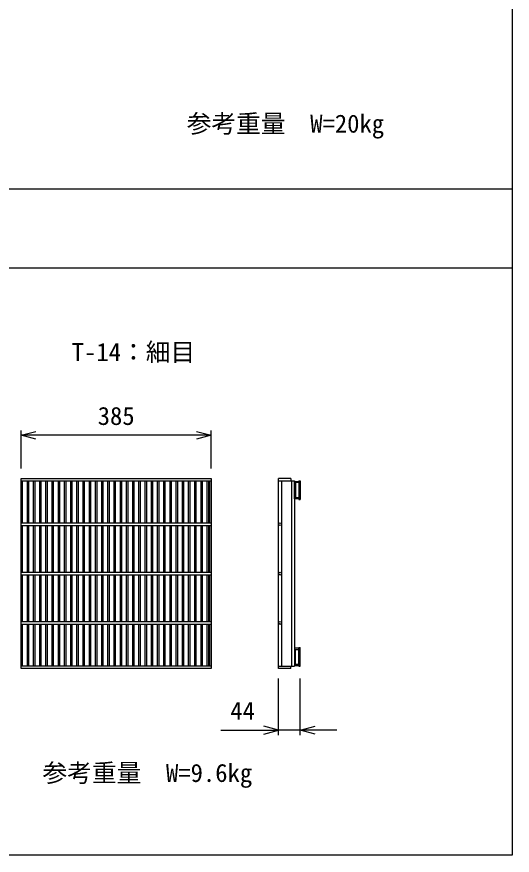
# Model space of a CAD drawing. Units: millimetres, scale not verified. Extents: x 12 to 21012, y 0 to 14850.
# Drawn here: x 7359 to 8362, y 6073 to 7771 of the extents above; entities that cross this region are included whole.
import ezdxf
from ezdxf.enums import TextEntityAlignment as Align

# ---------------------------------------------------------------- set-up
doc = ezdxf.new("R2010")
doc.units = ezdxf.units.MM
doc.header["$LTSCALE"] = 25
for name, color, linetype, lineweight in [('DIM', 7, 'Continuous', 25), ('HATCH', 6, 'Continuous', 25), ('TXT', 7, 'Continuous', 25)]:
    doc.layers.add(name, color=color, linetype=linetype, lineweight=lineweight)
doc.styles.add('ＭＳ ゴシック', font='')
doc.styles.get('ＭＳ ゴシック').set_extended_font_data('MS Gothic')

msp = doc.modelspace()

# ---------------------------------------------------------------- linework, layer by layer
at = {"layer": 'DIM'}
for p, q in [((7368.14, 6855.76), (7368.14, 6933.26)), ((7368.14, 6923.26), (7398.14, 6931.3)), ((7723.14, 6931.3), (7753.14, 6923.26)), ((7753.14, 6855.76), (7753.14, 6933.26)), ((7753.14, 6923.26), (7368.14, 6923.26)), ((7398.14, 6915.22), (7368.14, 6923.26)), ((7753.14, 6923.26), (7723.14, 6915.22)), ((7889.46, 6316.04), (7889.46, 6430.76)), ((7933.46, 6316.04), (7933.46, 6430.76)), ((7772.2, 6326.04), (7889.46, 6326.04)), ((7889.46, 6326.04), (7859.46, 6334.08)), ((7859.46, 6318), (7889.46, 6326.04)), ((7933.46, 6326.04), (7889.46, 6326.04)), ((7933.46, 6326.04), (7963.46, 6334.08)), ((8007.42, 6326.04), (7933.46, 6326.04)), ((7963.46, 6318), (7933.46, 6326.04))]:
    msp.add_line(p, q, dxfattribs=at)
at = {"layer": 'HATCH'}
for p, q in [((7368.14, 6835.76), (7753.14, 6835.76)), ((7368.14, 6450.76), (7368.14, 6835.76)), ((7368.14, 6831.26), (7753.14, 6831.26)), ((7371.14, 6745.76), (7371.14, 6831.26)), ((7380.7, 6745.76), (7380.7, 6831.26)), ((7383.7, 6745.76), (7383.7, 6831.26)), ((7393.26, 6745.76), (7393.26, 6831.26)), ((7396.26, 6745.76), (7396.26, 6831.26)), ((7405.82, 6745.76), (7405.82, 6831.26)), ((7408.82, 6745.76), (7408.82, 6831.26)), ((7418.38, 6745.76), (7418.38, 6831.26)), ((7421.38, 6745.76), (7421.38, 6831.26)), ((7430.94, 6745.76), (7430.94, 6831.26)), ((7433.94, 6745.76), (7433.94, 6831.26)), ((7443.5, 6745.76), (7443.5, 6831.26)), ((7446.5, 6745.76), (7446.5, 6831.26)), ((7456.06, 6745.76), (7456.06, 6831.26)), ((7459.06, 6745.76), (7459.06, 6831.26)), ((7468.62, 6745.76), (7468.62, 6831.26)), ((7471.62, 6745.76), (7471.62, 6831.26)), ((7481.18, 6745.76), (7481.18, 6831.26)), ((7484.18, 6745.76), (7484.18, 6831.26)), ((7493.74, 6745.76), (7493.74, 6831.26)), ((7496.74, 6745.76), (7496.74, 6831.26)), ((7506.3, 6745.76), (7506.3, 6831.26)), ((7509.3, 6745.76), (7509.3, 6831.26)), ((7518.86, 6745.76), (7518.86, 6831.26)), ((7521.86, 6745.76), (7521.86, 6831.26)), ((7531.42, 6745.76), (7531.42, 6831.26)), ((7534.42, 6745.76), (7534.42, 6831.26)), ((7543.98, 6745.76), (7543.98, 6831.26)), ((7546.98, 6745.76), (7546.98, 6831.26)), ((7556.54, 6745.76), (7556.54, 6831.26)), ((7559.54, 6745.76), (7559.54, 6831.26)), ((7569.1, 6745.76), (7569.1, 6831.26)), ((7572.1, 6745.76), (7572.1, 6831.26)), ((7581.66, 6745.76), (7581.66, 6831.26)), ((7584.66, 6745.76), (7584.66, 6831.26)), ((7594.22, 6745.76), (7594.22, 6831.26)), ((7597.22, 6745.76), (7597.22, 6831.26)), ((7606.78, 6745.76), (7606.78, 6831.26)), ((7609.78, 6745.76), (7609.78, 6831.26)), ((7619.34, 6745.76), (7619.34, 6831.26)), ((7622.34, 6745.76), (7622.34, 6831.26)), ((7631.9, 6745.76), (7631.9, 6831.26)), ((7634.9, 6745.76), (7634.9, 6831.26)), ((7644.46, 6745.76), (7644.46, 6831.26)), ((7647.46, 6745.76), (7647.46, 6831.26)), ((7657.02, 6745.76), (7657.02, 6831.26)), ((7660.02, 6745.76), (7660.02, 6831.26)), ((7669.58, 6745.76), (7669.58, 6831.26)), ((7672.58, 6745.76), (7672.58, 6831.26)), ((7682.14, 6745.76), (7682.14, 6831.26)), ((7685.14, 6745.76), (7685.14, 6831.26)), ((7694.7, 6745.76), (7694.7, 6831.26)), ((7697.7, 6745.76), (7697.7, 6831.26)), ((7707.26, 6745.76), (7707.26, 6831.26)), ((7710.26, 6745.76), (7710.26, 6831.26)), ((7719.82, 6745.76), (7719.82, 6831.26)), ((7722.82, 6745.76), (7722.82, 6831.26)), ((7732.38, 6745.76), (7732.38, 6831.26)), ((7735.38, 6745.76), (7735.38, 6831.26)), ((7744.94, 6745.76), (7744.94, 6831.26)), ((7747.94, 6745.76), (7747.94, 6831.26)), ((7750.14, 6745.76), (7750.14, 6831.26)), ((7753.14, 6835.76), (7753.14, 6450.76)), ((7914.46, 6835.76), (7889.46, 6835.76)), ((7889.46, 6450.76), (7889.46, 6835.76)), ((7889.46, 6831.26), (7921.46, 6831.26)), ((7895.46, 6831.26), (7895.46, 6455.26)), ((7914.46, 6835.76), (7914.46, 6831.26)), ((7915.46, 6831.26), (7915.46, 6455.26)), ((7921.46, 6831.26), (7921.46, 6455.26)), ((7921.46, 6829.76), (7930.46, 6829.76)), ((7921.46, 6794.76), (7921.46, 6829.76)), ((7930.46, 6831.26), (7930.46, 6793.26)), ((7930.46, 6831.26), (7933.46, 6831.26)), ((7933.46, 6831.26), (7933.46, 6793.26)), ((7930.46, 6827.46), (7923.76, 6827.46)), ((7923.76, 6827.46), (7923.76, 6797.06)), ((7930.46, 6794.76), (7921.46, 6794.76)), ((7923.76, 6797.06), (7930.46, 6797.06)), ((7930.46, 6793.26), (7933.46, 6793.26)), ((7368.14, 6745.76), (7753.14, 6745.76)), ((7368.14, 6740.76), (7753.14, 6740.76)), ((7371.14, 6645.76), (7371.14, 6740.76)), ((7380.7, 6645.76), (7380.7, 6740.76)), ((7383.7, 6645.76), (7383.7, 6740.76)), ((7393.26, 6645.76), (7393.26, 6740.76)), ((7396.26, 6645.76), (7396.26, 6740.76)), ((7405.82, 6645.76), (7405.82, 6740.76)), ((7408.82, 6645.76), (7408.82, 6740.76)), ((7418.38, 6645.76), (7418.38, 6740.76)), ((7421.38, 6645.76), (7421.38, 6740.76)), ((7430.94, 6645.76), (7430.94, 6740.76)), ((7433.94, 6645.76), (7433.94, 6740.76)), ((7443.5, 6645.76), (7443.5, 6740.76)), ((7446.5, 6645.76), (7446.5, 6740.76)), ((7456.06, 6645.76), (7456.06, 6740.76)), ((7459.06, 6645.76), (7459.06, 6740.76)), ((7468.62, 6645.76), (7468.62, 6740.76)), ((7471.62, 6645.76), (7471.62, 6740.76)), ((7481.18, 6645.76), (7481.18, 6740.76)), ((7484.18, 6645.76), (7484.18, 6740.76)), ((7493.74, 6645.76), (7493.74, 6740.76)), ((7496.74, 6645.76), (7496.74, 6740.76)), ((7506.3, 6645.76), (7506.3, 6740.76)), ((7509.3, 6645.76), (7509.3, 6740.76)), ((7518.86, 6645.76), (7518.86, 6740.76)), ((7521.86, 6645.76), (7521.86, 6740.76)), ((7531.42, 6645.76), (7531.42, 6740.76)), ((7534.42, 6645.76), (7534.42, 6740.76)), ((7543.98, 6645.76), (7543.98, 6740.76)), ((7546.98, 6645.76), (7546.98, 6740.76)), ((7556.54, 6645.76), (7556.54, 6740.76)), ((7559.54, 6645.76), (7559.54, 6740.76)), ((7569.1, 6645.76), (7569.1, 6740.76)), ((7572.1, 6645.76), (7572.1, 6740.76)), ((7581.66, 6645.76), (7581.66, 6740.76)), ((7584.66, 6645.76), (7584.66, 6740.76)), ((7594.22, 6645.76), (7594.22, 6740.76)), ((7597.22, 6645.76), (7597.22, 6740.76)), ((7606.78, 6645.76), (7606.78, 6740.76)), ((7609.78, 6645.76), (7609.78, 6740.76)), ((7619.34, 6645.76), (7619.34, 6740.76)), ((7622.34, 6645.76), (7622.34, 6740.76)), ((7631.9, 6645.76), (7631.9, 6740.76)), ((7634.9, 6645.76), (7634.9, 6740.76)), ((7644.46, 6645.76), (7644.46, 6740.76)), ((7647.46, 6645.76), (7647.46, 6740.76)), ((7657.02, 6645.76), (7657.02, 6740.76)), ((7660.02, 6645.76), (7660.02, 6740.76)), ((7669.58, 6645.76), (7669.58, 6740.76)), ((7672.58, 6645.76), (7672.58, 6740.76)), ((7682.14, 6645.76), (7682.14, 6740.76)), ((7685.14, 6645.76), (7685.14, 6740.76)), ((7694.7, 6645.76), (7694.7, 6740.76)), ((7697.7, 6645.76), (7697.7, 6740.76)), ((7707.26, 6645.76), (7707.26, 6740.76)), ((7710.26, 6645.76), (7710.26, 6740.76)), ((7719.82, 6645.76), (7719.82, 6740.76)), ((7722.82, 6645.76), (7722.82, 6740.76)), ((7732.38, 6645.76), (7732.38, 6740.76)), ((7735.38, 6645.76), (7735.38, 6740.76)), ((7744.94, 6645.76), (7744.94, 6740.76)), ((7747.94, 6645.76), (7747.94, 6740.76)), ((7750.14, 6645.76), (7750.14, 6740.76)), ((7368.14, 6645.76), (7753.14, 6645.76)), ((7368.14, 6640.76), (7753.14, 6640.76)), ((7371.14, 6545.76), (7371.14, 6640.76)), ((7380.7, 6545.76), (7380.7, 6640.76)), ((7383.7, 6545.76), (7383.7, 6640.76)), ((7393.26, 6545.76), (7393.26, 6640.76)), ((7396.26, 6545.76), (7396.26, 6640.76)), ((7405.82, 6545.76), (7405.82, 6640.76)), ((7408.82, 6545.76), (7408.82, 6640.76)), ((7418.38, 6545.76), (7418.38, 6640.76)), ((7421.38, 6545.76), (7421.38, 6640.76)), ((7430.94, 6545.76), (7430.94, 6640.76)), ((7433.94, 6545.76), (7433.94, 6640.76)), ((7443.5, 6545.76), (7443.5, 6640.76)), ((7446.5, 6545.76), (7446.5, 6640.76)), ((7456.06, 6545.76), (7456.06, 6640.76)), ((7459.06, 6545.76), (7459.06, 6640.76)), ((7468.62, 6545.76), (7468.62, 6640.76)), ((7471.62, 6545.76), (7471.62, 6640.76)), ((7481.18, 6545.76), (7481.18, 6640.76)), ((7484.18, 6545.76), (7484.18, 6640.76)), ((7493.74, 6545.76), (7493.74, 6640.76)), ((7496.74, 6545.76), (7496.74, 6640.76)), ((7506.3, 6545.76), (7506.3, 6640.76)), ((7509.3, 6545.76), (7509.3, 6640.76)), ((7518.86, 6545.76), (7518.86, 6640.76)), ((7521.86, 6545.76), (7521.86, 6640.76)), ((7531.42, 6545.76), (7531.42, 6640.76)), ((7534.42, 6545.76), (7534.42, 6640.76)), ((7543.98, 6545.76), (7543.98, 6640.76)), ((7546.98, 6545.76), (7546.98, 6640.76)), ((7556.54, 6545.76), (7556.54, 6640.76)), ((7559.54, 6545.76), (7559.54, 6640.76)), ((7569.1, 6545.76), (7569.1, 6640.76)), ((7572.1, 6545.76), (7572.1, 6640.76)), ((7581.66, 6545.76), (7581.66, 6640.76)), ((7584.66, 6545.76), (7584.66, 6640.76)), ((7594.22, 6545.76), (7594.22, 6640.76)), ((7597.22, 6545.76), (7597.22, 6640.76)), ((7606.78, 6545.76), (7606.78, 6640.76)), ((7609.78, 6545.76), (7609.78, 6640.76)), ((7619.34, 6545.76), (7619.34, 6640.76)), ((7622.34, 6545.76), (7622.34, 6640.76)), ((7631.9, 6545.76), (7631.9, 6640.76)), ((7634.9, 6545.76), (7634.9, 6640.76)), ((7644.46, 6545.76), (7644.46, 6640.76)), ((7647.46, 6545.76), (7647.46, 6640.76)), ((7657.02, 6545.76), (7657.02, 6640.76)), ((7660.02, 6545.76), (7660.02, 6640.76)), ((7669.58, 6545.76), (7669.58, 6640.76)), ((7672.58, 6545.76), (7672.58, 6640.76)), ((7682.14, 6545.76), (7682.14, 6640.76)), ((7685.14, 6545.76), (7685.14, 6640.76)), ((7694.7, 6545.76), (7694.7, 6640.76)), ((7697.7, 6545.76), (7697.7, 6640.76)), ((7707.26, 6545.76), (7707.26, 6640.76)), ((7710.26, 6545.76), (7710.26, 6640.76)), ((7719.82, 6545.76), (7719.82, 6640.76)), ((7722.82, 6545.76), (7722.82, 6640.76)), ((7732.38, 6545.76), (7732.38, 6640.76)), ((7735.38, 6545.76), (7735.38, 6640.76)), ((7744.94, 6545.76), (7744.94, 6640.76)), ((7747.94, 6545.76), (7747.94, 6640.76)), ((7750.14, 6545.76), (7750.14, 6640.76)), ((7368.14, 6545.76), (7753.14, 6545.76)), ((7368.14, 6540.76), (7753.14, 6540.76)), ((7371.14, 6455.26), (7371.14, 6540.76)), ((7380.7, 6455.26), (7380.7, 6540.76)), ((7383.7, 6455.26), (7383.7, 6540.76)), ((7393.26, 6455.26), (7393.26, 6540.76)), ((7396.26, 6455.26), (7396.26, 6540.76)), ((7405.82, 6455.26), (7405.82, 6540.76)), ((7408.82, 6455.26), (7408.82, 6540.76)), ((7418.38, 6455.26), (7418.38, 6540.76)), ((7421.38, 6455.26), (7421.38, 6540.76)), ((7430.94, 6455.26), (7430.94, 6540.76)), ((7433.94, 6455.26), (7433.94, 6540.76)), ((7443.5, 6455.26), (7443.5, 6540.76)), ((7446.5, 6455.26), (7446.5, 6540.76)), ((7456.06, 6455.26), (7456.06, 6540.76)), ((7459.06, 6455.26), (7459.06, 6540.76)), ((7468.62, 6455.26), (7468.62, 6540.76)), ((7471.62, 6455.26), (7471.62, 6540.76)), ((7481.18, 6455.26), (7481.18, 6540.76)), ((7484.18, 6455.26), (7484.18, 6540.76)), ((7493.74, 6455.26), (7493.74, 6540.76)), ((7496.74, 6455.26), (7496.74, 6540.76)), ((7506.3, 6455.26), (7506.3, 6540.76)), ((7509.3, 6455.26), (7509.3, 6540.76)), ((7518.86, 6455.26), (7518.86, 6540.76)), ((7521.86, 6455.26), (7521.86, 6540.76)), ((7531.42, 6455.26), (7531.42, 6540.76)), ((7534.42, 6455.26), (7534.42, 6540.76)), ((7543.98, 6455.26), (7543.98, 6540.76)), ((7546.98, 6455.26), (7546.98, 6540.76)), ((7556.54, 6455.26), (7556.54, 6540.76)), ((7559.54, 6455.26), (7559.54, 6540.76)), ((7569.1, 6455.26), (7569.1, 6540.76)), ((7572.1, 6455.26), (7572.1, 6540.76)), ((7581.66, 6455.26), (7581.66, 6540.76)), ((7584.66, 6455.26), (7584.66, 6540.76)), ((7594.22, 6455.26), (7594.22, 6540.76)), ((7597.22, 6455.26), (7597.22, 6540.76)), ((7606.78, 6455.26), (7606.78, 6540.76)), ((7609.78, 6455.26), (7609.78, 6540.76)), ((7619.34, 6455.26), (7619.34, 6540.76)), ((7622.34, 6455.26), (7622.34, 6540.76)), ((7631.9, 6455.26), (7631.9, 6540.76)), ((7634.9, 6455.26), (7634.9, 6540.76)), ((7644.46, 6455.26), (7644.46, 6540.76)), ((7647.46, 6455.26), (7647.46, 6540.76)), ((7657.02, 6455.26), (7657.02, 6540.76)), ((7660.02, 6455.26), (7660.02, 6540.76)), ((7669.58, 6455.26), (7669.58, 6540.76)), ((7672.58, 6455.26), (7672.58, 6540.76)), ((7682.14, 6455.26), (7682.14, 6540.76)), ((7685.14, 6455.26), (7685.14, 6540.76)), ((7694.7, 6455.26), (7694.7, 6540.76)), ((7697.7, 6455.26), (7697.7, 6540.76)), ((7707.26, 6455.26), (7707.26, 6540.76)), ((7710.26, 6455.26), (7710.26, 6540.76)), ((7719.82, 6455.26), (7719.82, 6540.76)), ((7722.82, 6455.26), (7722.82, 6540.76)), ((7732.38, 6455.26), (7732.38, 6540.76)), ((7735.38, 6455.26), (7735.38, 6540.76)), ((7744.94, 6455.26), (7744.94, 6540.76)), ((7747.94, 6455.26), (7747.94, 6540.76)), ((7750.14, 6455.26), (7750.14, 6540.76)), ((7921.46, 6491.76), (7921.46, 6456.76)), ((7930.46, 6491.76), (7921.46, 6491.76)), ((7923.76, 6459.06), (7923.76, 6489.46)), ((7923.76, 6489.46), (7930.46, 6489.46)), ((7930.46, 6455.26), (7930.46, 6493.26)), ((7930.46, 6493.26), (7933.46, 6493.26)), ((7933.46, 6455.26), (7933.46, 6493.26)), ((7753.14, 6455.26), (7368.14, 6455.26)), ((7889.46, 6455.26), (7921.46, 6455.26)), ((7914.46, 6450.76), (7914.46, 6455.26)), ((7921.46, 6456.76), (7930.46, 6456.76)), ((7930.46, 6459.06), (7923.76, 6459.06)), ((7930.46, 6455.26), (7933.46, 6455.26)), ((7753.14, 6450.76), (7368.14, 6450.76)), ((7914.46, 6450.76), (7889.46, 6450.76))]:
    msp.add_line(p, q, dxfattribs=at)
for centre in [(7892.46, 6743.26), (7892.46, 6643.26), (7892.46, 6543.26)]:
    msp.add_circle(centre, 3, dxfattribs=at)
at = {"layer": 'TXT'}
for p, q in [((8362.5, 9372.57), (8362.5, 6072.57)), ((2262.5, 7422.57), (8362.5, 7422.57)), ((2262.5, 7262.57), (8362.5, 7262.57)), ((8362.5, 6072.57), (2262.5, 6072.57))]:
    msp.add_line(p, q, dxfattribs=at)

# ---------------------------------------------------------------- texts
at = {"layer": 'DIM', "style": 'ＭＳ ゴシック'}
for s, p in [('参考重量\u3000W=20kg', (7703.45, 7525.37)), ('385', (7523.14, 6933.26)), ('44', (7791.71, 6336.04)), ('参考重量\u3000W=9.6kg', (7411.41, 6210.02))]:
    msp.add_text(s, height=36.66, dxfattribs=at).set_placement(p, align=Align.BOTTOM_LEFT)
at = {"layer": 'TXT', "style": 'ＭＳ ゴシック'}
msp.add_text('T-14：細目 ', height=36.66, dxfattribs=at).set_placement((7470.68, 7062.72), align=Align.BOTTOM_LEFT)

doc.saveas('drawing.dxf')
